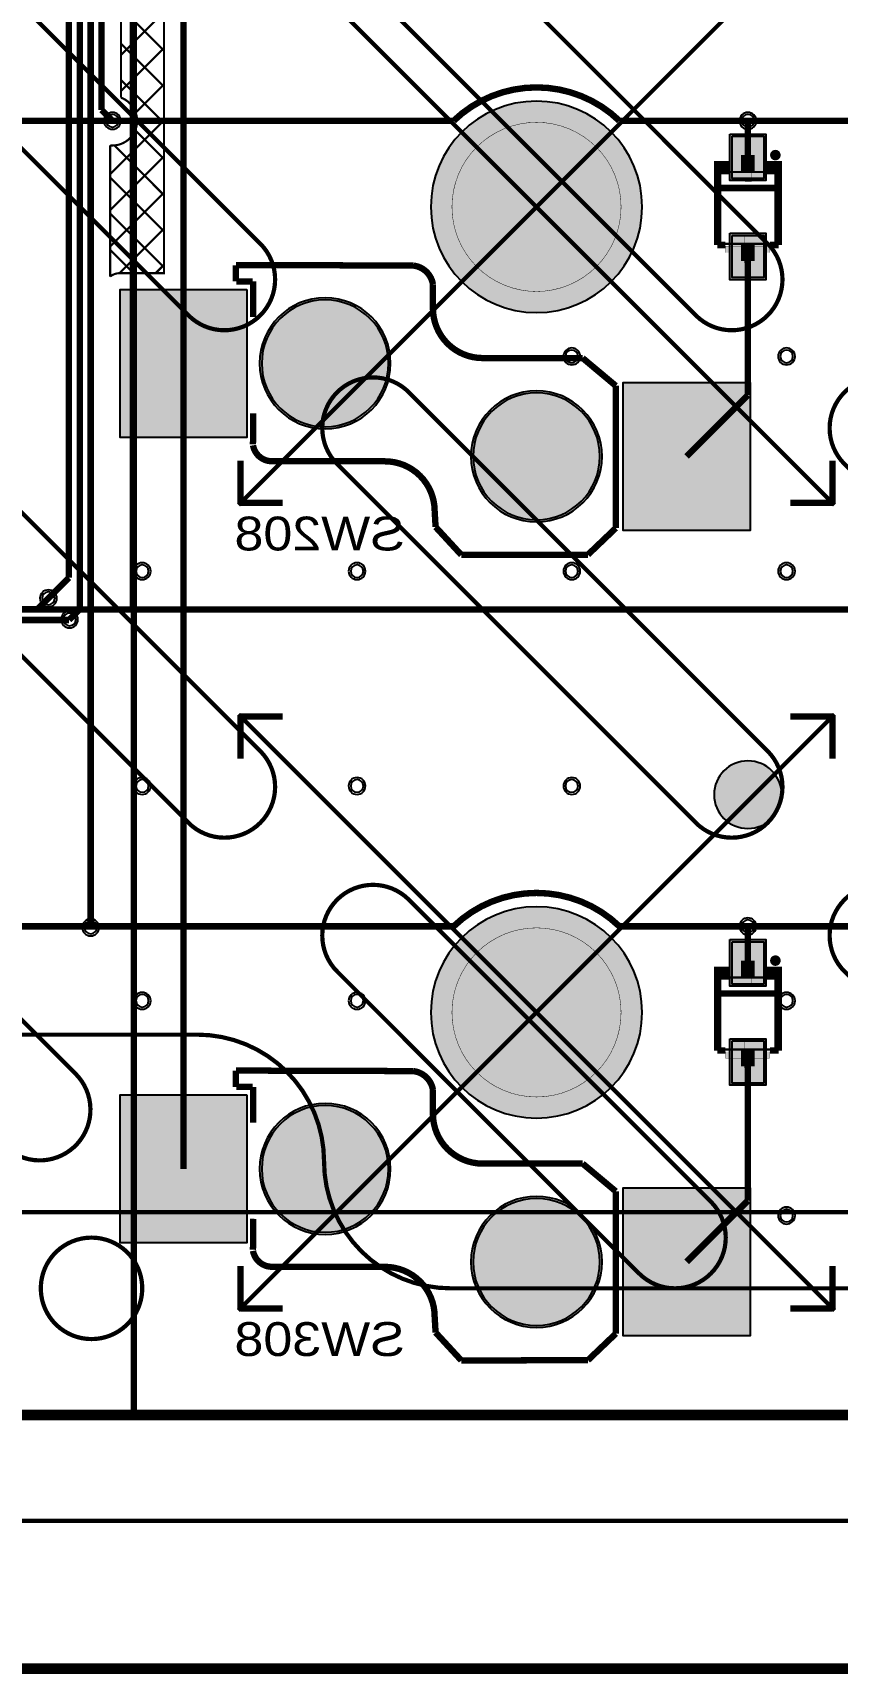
# Model space of a CAD drawing. Header units: millimetres. Extents: x -3 to 238, y -92 to 6.
# Drawn here: x 150.01 to 169.04, y -92.32 to -53.51 of the extents above; entities that cross this region are included whole.
import ezdxf
from ezdxf.enums import TextEntityAlignment as Align

# ---------------------------------------------------------------- set-up
doc = ezdxf.new("R2010")
doc.units = ezdxf.units.MM
doc.header["$MEASUREMENT"] = 0
for name, color, linetype, true_color in [('Board-Outline-Layer', 7, 'Continuous', 0xff00ff), ('Bottom-Layer', 7, 'Continuous', 0x0000ff), ('Bottom-Paste-Mask-Layer', 7, 'Continuous', 0x800000), ('Bottom-Silkscreen-Layer', 7, 'Continuous', 0x66cc33), ('Bottom-Solder-Mask-Layer', 7, 'Continuous', 0xaa00ff), ('Component-Marking-Layer', 7, 'Continuous', 0x66ffcc), ('Component-Shape-Layer', 7, 'Continuous', 0x00cccc), ('Document-Layer', 7, 'Continuous', 0xffffff), ('F.Adhes', 7, 'Continuous', 0x9069e9), ('Hole-Layer', 7, 'Continuous', 0x222222), ('Multi-Layer', 7, 'Continuous', 0xc0c0c0), ('Pin-Floating-Layer', 7, 'Continuous', 0xff99ff), ('Pin-Soldering-Layer', 7, 'Continuous', 0xcc9999), ('Top-Layer', 7, 'Continuous', 0xff0000), ('Top-Paste-Mask-Layer', 7, 'Continuous', 0x808080), ('Top-Solder-Mask-Layer', 7, 'Continuous', 0x800080)]:
    doc.layers.add(name, color=color, linetype=linetype, true_color=true_color)
doc.styles.get("Standard").update_dxf_attribs({"font": 'arial.ttf'})

msp = doc.modelspace()

# ---------------------------------------------------------------- hatches: boundary and pattern name
at = {"layer": 'Bottom-Layer'}
for points in [[(159.425, -57.625, 1), (164.425, -57.625, 1)], [(166.55, -55.953), (167.3, -55.953), (167.3, -56.953), (166.55, -56.953)], [(166.55, -58.298), (167.3, -58.298), (167.3, -59.298), (166.55, -59.298)], [(155.075, -59.575), (155.075, -63.075), (152.075, -63.075), (152.075, -59.575)], [(155.375, -61.325, 1), (158.475, -61.325, 1)], [(160.375, -63.525, 1), (163.475, -63.525, 1)], [(166.975, -61.775), (166.975, -65.275), (163.975, -65.275), (163.975, -61.775)], [(166.125, -71.525, 1), (167.725, -71.525, 1)], [(159.425, -76.675, 1), (164.425, -76.675, 1)], [(166.55, -75.003), (167.3, -75.003), (167.3, -76.003), (166.55, -76.003)], [(166.55, -77.348), (167.3, -77.348), (167.3, -78.348), (166.55, -78.348)], [(155.075, -78.625), (155.075, -82.125), (152.075, -82.125), (152.075, -78.625)], [(155.375, -80.375, 1), (158.475, -80.375, 1)], [(160.375, -82.575, 1), (163.475, -82.575, 1)], [(166.975, -80.825), (166.975, -84.325), (163.975, -84.325), (163.975, -80.825)]]:
    msp.add_hatch(color=256, dxfattribs=at).paths.add_polyline_path(points)
at = {"layer": 'Bottom-Paste-Mask-Layer'}
for points in [[(159.425, -57.625, 1), (164.425, -57.625, 1)], [(166.55, -55.953), (167.3, -55.953), (167.3, -56.953), (166.55, -56.953)], [(166.55, -58.298), (167.3, -58.298), (167.3, -59.298), (166.55, -59.298)], [(155.075, -59.575), (155.075, -63.075), (152.075, -63.075), (152.075, -59.575)], [(155.375, -61.325, 1), (158.475, -61.325, 1)], [(160.375, -63.525, 1), (163.475, -63.525, 1)], [(166.975, -61.775), (166.975, -65.275), (163.975, -65.275), (163.975, -61.775)], [(166.125, -71.525, 1), (167.725, -71.525, 1)], [(159.425, -76.675, 1), (164.425, -76.675, 1)], [(166.55, -75.003), (167.3, -75.003), (167.3, -76.003), (166.55, -76.003)], [(166.55, -77.348), (167.3, -77.348), (167.3, -78.348), (166.55, -78.348)], [(155.075, -78.625), (155.075, -82.125), (152.075, -82.125), (152.075, -78.625)], [(155.375, -80.375, 1), (158.475, -80.375, 1)], [(160.375, -82.575, 1), (163.475, -82.575, 1)], [(166.975, -80.825), (166.975, -84.325), (163.975, -84.325), (163.975, -80.825)]]:
    msp.add_hatch(color=256, dxfattribs=at).paths.add_polyline_path(points)
at = {"layer": 'Bottom-Silkscreen-Layer'}
for points in [[(166.123, -56.85), (166.475, -56.85), (166.475, -56.545), (166.123, -56.545)], [(166.123, -56.85), (166.475, -56.85), (166.475, -56.545), (166.123, -56.545)], [(167.728, -56.85), (167.375, -56.85), (167.375, -56.545), (167.728, -56.545)], [(167.728, -56.85), (167.375, -56.85), (167.375, -56.545), (167.728, -56.545)], [(166.123, -75.9), (166.475, -75.9), (166.475, -75.595), (166.123, -75.595)], [(166.123, -75.9), (166.475, -75.9), (166.475, -75.595), (166.123, -75.595)], [(167.728, -75.9), (167.375, -75.9), (167.375, -75.595), (167.728, -75.595)], [(167.728, -75.9), (167.375, -75.9), (167.375, -75.595), (167.728, -75.595)]]:
    msp.add_hatch(color=256, dxfattribs=at).paths.add_polyline_path(points)
at = {"layer": 'Bottom-Solder-Mask-Layer'}
for points in [[(159.425, -57.625, 1), (164.425, -57.625, 1)], [(166.499, -55.902), (167.351, -55.902), (167.351, -57.004), (166.499, -57.004)], [(166.499, -58.247), (167.351, -58.247), (167.351, -59.349), (166.499, -59.349)], [(155.075, -59.575), (155.075, -63.075), (152.075, -63.075), (152.075, -59.575)], [(155.375, -61.325, 1), (158.475, -61.325, 1)], [(160.375, -63.525, 1), (163.475, -63.525, 1)], [(166.975, -61.775), (166.975, -65.275), (163.975, -65.275), (163.975, -61.775)], [(166.125, -71.525, 1), (167.725, -71.525, 1)], [(159.425, -76.675, 1), (164.425, -76.675, 1)], [(166.499, -74.952), (167.351, -74.952), (167.351, -76.054), (166.499, -76.054)], [(166.499, -77.297), (167.351, -77.297), (167.351, -78.399), (166.499, -78.399)], [(155.075, -78.625), (155.075, -82.125), (152.075, -82.125), (152.075, -78.625)], [(155.375, -80.375, 1), (158.475, -80.375, 1)], [(160.375, -82.575, 1), (163.475, -82.575, 1)], [(166.975, -80.825), (166.975, -84.325), (163.975, -84.325), (163.975, -80.825)]]:
    msp.add_hatch(color=256, dxfattribs=at).paths.add_polyline_path(points)
at = {"layer": 'Component-Marking-Layer'}
for points in [[(167.515, -56.4, 1), (167.635, -56.4, 1)], [(167.515, -56.4, 1), (167.635, -56.4, 1)], [(167.515, -75.45, 1), (167.635, -75.45, 1)], [(167.515, -75.45, 1), (167.635, -75.45, 1)]]:
    msp.add_hatch(color=256, dxfattribs=at).paths.add_polyline_path(points)
at = {"layer": 'Document-Layer'}
for points in [[(166.855, -56.4), (167.011, -56.4), (167.011, -57.024), (166.855, -57.024)], [(166.855, -56.4), (167.011, -56.4), (167.011, -57.024), (166.855, -57.024)], [(166.395, -58.708), (167.435, -58.708), (167.435, -58.552), (166.395, -58.552)], [(166.395, -58.708), (167.435, -58.708), (167.435, -58.552), (166.395, -58.552)], [(166.835, -58.94), (166.991, -58.94), (166.991, -58.316), (166.835, -58.316)], [(166.835, -58.94), (166.991, -58.94), (166.991, -58.316), (166.835, -58.316)], [(166.855, -75.45), (167.011, -75.45), (167.011, -76.074), (166.855, -76.074)], [(166.855, -75.45), (167.011, -75.45), (167.011, -76.074), (166.855, -76.074)], [(166.395, -77.758), (167.435, -77.758), (167.435, -77.602), (166.395, -77.602)], [(166.395, -77.758), (167.435, -77.758), (167.435, -77.602), (166.395, -77.602)], [(166.835, -77.99), (166.991, -77.99), (166.991, -77.366), (166.835, -77.366)], [(166.835, -77.99), (166.991, -77.99), (166.991, -77.366), (166.835, -77.366)]]:
    msp.add_hatch(color=256, dxfattribs=at).paths.add_polyline_path(points)
at = {"layer": 'Hole-Layer'}
for points in [[(159.425, -57.625, 1), (164.425, -57.625, 1)], [(155.425, -61.325, 1), (158.425, -61.325, 1)], [(160.425, -63.525, 1), (163.425, -63.525, 1)], [(166.125, -71.525, 1), (167.725, -71.525, 1)], [(159.425, -76.675, 1), (164.425, -76.675, 1)], [(155.425, -80.375, 1), (158.425, -80.375, 1)], [(160.425, -82.575, 1), (163.425, -82.575, 1)]]:
    msp.add_hatch(color=256, dxfattribs=at).paths.add_polyline_path(points)
at = {"layer": 'Multi-Layer'}
for points in [[(159.425, -57.625, 1), (164.425, -57.625, 1)], [(159.425, -57.625, 1), (164.425, -57.625, 1)], [(159.425, -57.625, 1), (164.425, -57.625, 1)], [(155.375, -61.325, 1), (158.475, -61.325, 1)], [(155.375, -61.325, 1), (158.475, -61.325, 1)], [(155.375, -61.325, 1), (158.475, -61.325, 1)], [(160.375, -63.525, 1), (163.475, -63.525, 1)], [(160.375, -63.525, 1), (163.475, -63.525, 1)], [(160.375, -63.525, 1), (163.475, -63.525, 1)], [(166.125, -71.525, 1), (167.725, -71.525, 1)], [(166.125, -71.525, 1), (167.725, -71.525, 1)], [(166.125, -71.525, 1), (167.725, -71.525, 1)], [(159.425, -76.675, 1), (164.425, -76.675, 1)], [(159.425, -76.675, 1), (164.425, -76.675, 1)], [(159.425, -76.675, 1), (164.425, -76.675, 1)], [(155.375, -80.375, 1), (158.475, -80.375, 1)], [(155.375, -80.375, 1), (158.475, -80.375, 1)], [(155.375, -80.375, 1), (158.475, -80.375, 1)], [(160.375, -82.575, 1), (163.475, -82.575, 1)], [(160.375, -82.575, 1), (163.475, -82.575, 1)], [(160.375, -82.575, 1), (163.475, -82.575, 1)]]:
    msp.add_hatch(color=256, dxfattribs=at).paths.add_polyline_path(points)
at = {"layer": 'Pin-Floating-Layer'}
for points in [[(166.765, -56.81), (167.085, -56.81), (167.085, -56.69), (166.765, -56.69)], [(166.765, -56.81), (167.085, -56.81), (167.085, -56.69), (166.765, -56.69)], [(166.765, -58.61), (167.085, -58.61), (167.085, -58.49), (166.765, -58.49)], [(166.765, -58.61), (167.085, -58.61), (167.085, -58.49), (166.765, -58.49)], [(166.765, -75.86), (167.085, -75.86), (167.085, -75.74), (166.765, -75.74)], [(166.765, -75.86), (167.085, -75.86), (167.085, -75.74), (166.765, -75.74)], [(166.765, -77.66), (167.085, -77.66), (167.085, -77.54), (166.765, -77.54)], [(166.765, -77.66), (167.085, -77.66), (167.085, -77.54), (166.765, -77.54)]]:
    msp.add_hatch(color=256, dxfattribs=at).paths.add_polyline_path(points)
at = {"layer": 'Pin-Soldering-Layer'}
for points in [[(166.765, -56.7), (167.085, -56.7), (167.085, -56.4), (166.765, -56.4)], [(166.765, -56.7), (167.085, -56.7), (167.085, -56.4), (166.765, -56.4)], [(166.765, -58.9), (167.085, -58.9), (167.085, -58.6), (166.765, -58.6)], [(166.765, -58.9), (167.085, -58.9), (167.085, -58.6), (166.765, -58.6)], [(166.765, -75.75), (167.085, -75.75), (167.085, -75.45), (166.765, -75.45)], [(166.765, -75.75), (167.085, -75.75), (167.085, -75.45), (166.765, -75.45)], [(166.765, -77.95), (167.085, -77.95), (167.085, -77.65), (166.765, -77.65)], [(166.765, -77.95), (167.085, -77.95), (167.085, -77.65), (166.765, -77.65)]]:
    msp.add_hatch(color=256, dxfattribs=at).paths.add_polyline_path(points)
at = {"layer": 'Top-Layer'}
for points in [[(159.425, -57.625, 1), (164.425, -57.625, 1)], [(155.375, -61.325, 1), (158.475, -61.325, 1)], [(160.375, -63.525, 1), (163.475, -63.525, 1)], [(166.125, -71.525, 1), (167.725, -71.525, 1)], [(159.425, -76.675, 1), (164.425, -76.675, 1)], [(155.375, -80.375, 1), (158.475, -80.375, 1)], [(160.375, -82.575, 1), (163.475, -82.575, 1)]]:
    msp.add_hatch(color=256, dxfattribs=at).paths.add_polyline_path(points)
at = {"layer": 'Top-Paste-Mask-Layer'}
for points in [[(159.425, -57.625, 1), (164.425, -57.625, 1)], [(155.375, -61.325, 1), (158.475, -61.325, 1)], [(160.375, -63.525, 1), (163.475, -63.525, 1)], [(166.125, -71.525, 1), (167.725, -71.525, 1)], [(159.425, -76.675, 1), (164.425, -76.675, 1)], [(155.375, -80.375, 1), (158.475, -80.375, 1)], [(160.375, -82.575, 1), (163.475, -82.575, 1)]]:
    msp.add_hatch(color=256, dxfattribs=at).paths.add_polyline_path(points)
at = {"layer": 'Top-Solder-Mask-Layer'}
for points in [[(159.425, -57.625, 1), (164.425, -57.625, 1)], [(155.375, -61.325, 1), (158.475, -61.325, 1)], [(160.375, -63.525, 1), (163.475, -63.525, 1)], [(166.125, -71.525, 1), (167.725, -71.525, 1)], [(159.425, -76.675, 1), (164.425, -76.675, 1)], [(155.375, -80.375, 1), (158.475, -80.375, 1)], [(160.375, -82.575, 1), (163.475, -82.575, 1)]]:
    msp.add_hatch(color=256, dxfattribs=at).paths.add_polyline_path(points)

# ---------------------------------------------------------------- linework, layer by layer
at = {"layer": 'Board-Outline-Layer'}
for points, const_width in [([(0.003, -86.197), (228.598, -86.197)], 0.254), ([(3, -86.187), (225.601, -86.187)], 0.1), ([(227.598, -92.197), (114.3, -92.197)], 0.254)]:
    msp.add_lwpolyline(points, dxfattribs=dict(at, const_width=const_width))
at = {"layer": 'Bottom-Layer', "const_width": 0.00508}
msp.add_lwpolyline([(0, -86.191), (0, 0), (228.585, 0), (228.585, -86.191)], close=True, dxfattribs=at)
at = {"layer": 'Bottom-Layer'}
for points, const_width in [([(150.866, -20.974), (150.866, -66.396)], 0.152), ([(151.123, -21.081), (151.123, -67.139)], 0.152), ([(151.38, -21.187), (151.38, -74.665)], 0.152), ([(151.637, -21.294), (151.637, -55.331)], 0.152), ([(153.575, -61.325), (153.575, -49.097)], 0.152), ([(152.097, -52.913), (153.116, -53.932)], 0.0508), ([(152.097, -54.033), (153.116, -53.015)], 0.0508), ([(152.097, -53.768), (153.116, -54.787)], 0.0508), ([(152.097, -54.888), (153.116, -53.869)], 0.0508), ([(152.097, -54.622), (153.116, -55.641)], 0.0508), ([(152.445, -55.394), (153.116, -54.723)], 0.0508), ([(151.637, -55.331), (151.895, -55.589)], 0.152), ([(151.84, -56.853), (153.116, -55.577)], 0.0508), ([(152.434, -55.813), (153.116, -56.495)], 0.0508), ([(166.925, -56.453), (166.925, -55.589)], 0.152), ([(151.938, -56.171), (153.116, -57.349)], 0.0508), ([(151.84, -57.707), (153.116, -56.431)], 0.0508), ([(151.84, -56.927), (153.116, -58.203)], 0.0508), ([(151.84, -58.561), (153.116, -57.285)], 0.0508), ([(151.84, -57.782), (153.116, -59.057)], 0.0508), ([(152.064, -59.192), (153.116, -58.14)], 0.0508), ([(151.84, -58.636), (152.396, -59.192)], 0.0508), ([(152.918, -59.192), (153.116, -58.994)], 0.0508), ([(166.925, -58.798), (166.925, -62.075)], 0.152), ([(153.575, -80.375), (153.575, -61.325)], 0.152), ([(166.925, -62.075), (165.475, -63.525)], 0.152), ([(150.866, -66.396), (150.38, -66.882)], 0.152), ([(151.123, -67.139), (150.88, -67.382)], 0.152), ([(166.925, -75.503), (166.925, -74.639)], 0.152), ([(166.925, -77.848), (166.925, -81.125)], 0.152), ([(166.925, -81.125), (165.475, -82.575)], 0.152)]:
    msp.add_lwpolyline(points, dxfattribs=dict(at, const_width=const_width))
at = {"layer": 'Bottom-Layer', "const_width": 0.0508}
msp.add_lwpolyline([(152.097, -44.409), (153.116, -44.409), (153.116, -48.738, 0.345), (153.116, -49.457), (153.116, -59.192), (152.075, -59.192, 0.167), (151.84, -59.272), (151.84, -56.17, 0.377), (152.464, -55.719, 0.377), (152.097, -55.042)], format="xyb", close=True, dxfattribs=at)
at = {"layer": 'Bottom-Layer'}
for points in [[(159.425, -57.625, 1), (164.425, -57.625, 1)], [(155.375, -61.325, 1), (158.475, -61.325, 1)], [(160.375, -63.525, 1), (163.475, -63.525, 1)], [(159.425, -76.675, 1), (164.425, -76.675, 1)], [(155.375, -80.375, 1), (158.475, -80.375, 1)], [(160.375, -82.575, 1), (163.475, -82.575, 1)]]:
    msp.add_lwpolyline(points, format="xyb", close=True, dxfattribs=at)
for points in [[(166.55, -55.953), (167.3, -55.953), (167.3, -56.953), (166.55, -56.953)], [(166.55, -58.298), (167.3, -58.298), (167.3, -59.298), (166.55, -59.298)], [(155.075, -59.575), (155.075, -63.075), (152.075, -63.075), (152.075, -59.575)], [(166.975, -61.775), (166.975, -65.275), (163.975, -65.275), (163.975, -61.775)], [(166.55, -75.003), (167.3, -75.003), (167.3, -76.003), (166.55, -76.003)], [(166.55, -77.348), (167.3, -77.348), (167.3, -78.348), (166.55, -78.348)], [(155.075, -78.625), (155.075, -82.125), (152.075, -82.125), (152.075, -78.625)], [(166.975, -80.825), (166.975, -84.325), (163.975, -84.325), (163.975, -80.825)]]:
    msp.add_lwpolyline(points, close=True, dxfattribs=at)
msp.add_lwpolyline([(166.125, -71.525, 1), (167.725, -71.525), (167.725, -71.525, 1), (166.125, -71.525)], format="xyb", dxfattribs=at)
at = {"layer": 'Bottom-Paste-Mask-Layer'}
for points in [[(159.425, -57.625, 1), (164.425, -57.625, 1)], [(155.375, -61.325, 1), (158.475, -61.325, 1)], [(160.375, -63.525, 1), (163.475, -63.525, 1)], [(159.425, -76.675, 1), (164.425, -76.675, 1)], [(155.375, -80.375, 1), (158.475, -80.375, 1)], [(160.375, -82.575, 1), (163.475, -82.575, 1)]]:
    msp.add_lwpolyline(points, format="xyb", close=True, dxfattribs=at)
for points in [[(166.55, -55.953), (167.3, -55.953), (167.3, -56.953), (166.55, -56.953)], [(166.55, -58.298), (167.3, -58.298), (167.3, -59.298), (166.55, -59.298)], [(155.075, -59.575), (155.075, -63.075), (152.075, -63.075), (152.075, -59.575)], [(166.975, -61.775), (166.975, -65.275), (163.975, -65.275), (163.975, -61.775)], [(166.55, -75.003), (167.3, -75.003), (167.3, -76.003), (166.55, -76.003)], [(166.55, -77.348), (167.3, -77.348), (167.3, -78.348), (166.55, -78.348)], [(155.075, -78.625), (155.075, -82.125), (152.075, -82.125), (152.075, -78.625)], [(166.975, -80.825), (166.975, -84.325), (163.975, -84.325), (163.975, -80.825)]]:
    msp.add_lwpolyline(points, close=True, dxfattribs=at)
msp.add_lwpolyline([(166.125, -71.525, 1), (167.725, -71.525), (167.725, -71.525, 1), (166.125, -71.525)], format="xyb", dxfattribs=at)
at = {"layer": 'Bottom-Silkscreen-Layer', "const_width": 0.00508}
for points in [[(166.123, -56.85), (166.475, -56.85), (166.475, -56.545), (166.123, -56.545)], [(166.123, -56.85), (166.475, -56.85), (166.475, -56.545), (166.123, -56.545)], [(167.728, -56.85), (167.375, -56.85), (167.375, -56.545), (167.728, -56.545)], [(167.728, -56.85), (167.375, -56.85), (167.375, -56.545), (167.728, -56.545)], [(166.123, -75.9), (166.475, -75.9), (166.475, -75.595), (166.123, -75.595)], [(166.123, -75.9), (166.475, -75.9), (166.475, -75.595), (166.123, -75.595)], [(167.728, -75.9), (167.375, -75.9), (167.375, -75.595), (167.728, -75.595)], [(167.728, -75.9), (167.375, -75.9), (167.375, -75.595), (167.728, -75.595)]]:
    msp.add_lwpolyline(points, close=True, dxfattribs=at)
at = {"layer": 'Bottom-Silkscreen-Layer'}
for points, const_width in [([(166.199, -56.774), (166.199, -58.526)], 0.152), ([(166.199, -56.774), (166.199, -58.526)], 0.152), ([(167.652, -56.774), (167.652, -58.526)], 0.152), ([(167.652, -56.774), (167.652, -58.526)], 0.152), ([(166.199, -57.178), (167.652, -57.178)], 0.152), ([(166.199, -57.178), (167.652, -57.178)], 0.152), ([(166.199, -58.526), (166.395, -58.526)], 0.152), ([(166.199, -58.526), (166.395, -58.526)], 0.152), ([(167.652, -58.526), (167.445, -58.526)], 0.152), ([(167.652, -58.526), (167.445, -58.526)], 0.152), ([(154.81, -59.387), (154.81, -59.004)], 0.15), ([(154.81, -59.387), (154.81, -59.004)], 0.15), ([(159.004, -59.012), (154.817, -59)], 0.15), ([(159.004, -59.012), (154.817, -59)], 0.15), ([(155.209, -59.387), (154.827, -59.387)], 0.15), ([(155.209, -59.387), (154.827, -59.387)], 0.15), ([(155.225, -59.387), (155.225, -60.231)], 0.15), ([(155.225, -59.387), (155.225, -60.231)], 0.15), ([(159.475, -59.454), (159.475, -60.025)], 0.15), ([(159.475, -59.454), (159.475, -60.025)], 0.15), ([(163.016, -61.2), (160.65, -61.2)], 0.15), ([(163.016, -61.2), (160.65, -61.2)], 0.15), ([(163.8, -61.856), (163.016, -61.2)], 0.15), ([(163.8, -61.856), (163.016, -61.2)], 0.15), ([(163.8, -61.856), (163.8, -65.221)], 0.15), ([(163.8, -61.856), (163.8, -65.221)], 0.15), ([(155.225, -62.506), (155.219, -63.239)], 0.15), ([(155.225, -62.506), (155.219, -63.239)], 0.15), ([(158.341, -63.642), (155.677, -63.64)], 0.15), ([(158.341, -63.642), (155.677, -63.64)], 0.15), ([(159.516, -64.817), (159.538, -65.194)], 0.15), ([(159.516, -64.817), (159.538, -65.194)], 0.15), ([(159.538, -65.194), (160.147, -65.855)], 0.15), ([(159.538, -65.194), (160.147, -65.855)], 0.15), ([(163.141, -65.85), (163.8, -65.221)], 0.15), ([(163.141, -65.85), (163.8, -65.221)], 0.15), ([(163.141, -65.85), (160.147, -65.855)], 0.15), ([(163.141, -65.85), (160.147, -65.855)], 0.15), ([(166.199, -75.824), (166.199, -77.576)], 0.152), ([(166.199, -75.824), (166.199, -77.576)], 0.152), ([(167.652, -75.824), (167.652, -77.576)], 0.152), ([(167.652, -75.824), (167.652, -77.576)], 0.152), ([(166.199, -76.228), (167.652, -76.228)], 0.152), ([(166.199, -76.228), (167.652, -76.228)], 0.152), ([(166.199, -77.576), (166.395, -77.576)], 0.152), ([(166.199, -77.576), (166.395, -77.576)], 0.152), ([(167.652, -77.576), (167.445, -77.576)], 0.152), ([(167.652, -77.576), (167.445, -77.576)], 0.152), ([(154.81, -78.437), (154.81, -78.054)], 0.15), ([(154.81, -78.437), (154.81, -78.054)], 0.15), ([(159.004, -78.062), (154.817, -78.05)], 0.15), ([(159.004, -78.062), (154.817, -78.05)], 0.15), ([(155.209, -78.437), (154.827, -78.437)], 0.15), ([(155.209, -78.437), (154.827, -78.437)], 0.15), ([(155.225, -78.437), (155.225, -79.281)], 0.15), ([(155.225, -78.437), (155.225, -79.281)], 0.15), ([(159.475, -78.504), (159.475, -79.075)], 0.15), ([(159.475, -78.504), (159.475, -79.075)], 0.15), ([(163.016, -80.25), (160.65, -80.25)], 0.15), ([(163.016, -80.25), (160.65, -80.25)], 0.15), ([(163.8, -80.906), (163.016, -80.25)], 0.15), ([(163.8, -80.906), (163.016, -80.25)], 0.15), ([(163.8, -80.906), (163.8, -84.271)], 0.15), ([(163.8, -80.906), (163.8, -84.271)], 0.15), ([(155.225, -81.556), (155.219, -82.289)], 0.15), ([(155.225, -81.556), (155.219, -82.289)], 0.15), ([(158.341, -82.692), (155.677, -82.69)], 0.15), ([(158.341, -82.692), (155.677, -82.69)], 0.15), ([(159.516, -83.867), (159.538, -84.244)], 0.15), ([(159.516, -83.867), (159.538, -84.244)], 0.15), ([(159.538, -84.244), (160.147, -84.905)], 0.15), ([(159.538, -84.244), (160.147, -84.905)], 0.15), ([(163.141, -84.9), (163.8, -84.271)], 0.15), ([(163.141, -84.9), (163.8, -84.271)], 0.15), ([(163.141, -84.9), (160.147, -84.905)], 0.15), ([(163.141, -84.9), (160.147, -84.905)], 0.15)]:
    msp.add_lwpolyline(points, dxfattribs=dict(at, const_width=const_width))
at = {"layer": 'Bottom-Silkscreen-Layer', "const_width": 0.15}
for points in [[(159.004, -59.012, -0.338), (159.475, -59.454)], [(159.004, -59.012, -0.338), (159.475, -59.454)], [(160.65, -61.2, -0.414), (159.475, -60.025)], [(160.65, -61.2, -0.414), (159.475, -60.025)], [(155.677, -63.64, -0.369), (155.22, -63.264)], [(155.677, -63.64, -0.369), (155.22, -63.264)], [(158.341, -63.642, -0.414), (159.516, -64.817)], [(158.341, -63.642, -0.414), (159.516, -64.817)], [(159.004, -78.062, -0.338), (159.475, -78.504)], [(159.004, -78.062, -0.338), (159.475, -78.504)], [(160.65, -80.25, -0.414), (159.475, -79.075)], [(160.65, -80.25, -0.414), (159.475, -79.075)], [(155.677, -82.69, -0.369), (155.22, -82.314)], [(155.677, -82.69, -0.369), (155.22, -82.314)], [(158.341, -82.692, -0.414), (159.516, -83.867)], [(158.341, -82.692, -0.414), (159.516, -83.867)]]:
    msp.add_lwpolyline(points, format="xyb", dxfattribs=at)
at = {"layer": 'Bottom-Solder-Mask-Layer'}
for points in [[(159.425, -57.625, 1), (164.425, -57.625, 1)], [(155.375, -61.325, 1), (158.475, -61.325, 1)], [(160.375, -63.525, 1), (163.475, -63.525, 1)], [(159.425, -76.675, 1), (164.425, -76.675, 1)], [(155.375, -80.375, 1), (158.475, -80.375, 1)], [(160.375, -82.575, 1), (163.475, -82.575, 1)]]:
    msp.add_lwpolyline(points, format="xyb", close=True, dxfattribs=at)
for points in [[(166.499, -55.902), (167.351, -55.902), (167.351, -57.004), (166.499, -57.004)], [(166.499, -58.247), (167.351, -58.247), (167.351, -59.349), (166.499, -59.349)], [(155.075, -59.575), (155.075, -63.075), (152.075, -63.075), (152.075, -59.575)], [(166.975, -61.775), (166.975, -65.275), (163.975, -65.275), (163.975, -61.775)], [(166.499, -74.952), (167.351, -74.952), (167.351, -76.054), (166.499, -76.054)], [(166.499, -77.297), (167.351, -77.297), (167.351, -78.399), (166.499, -78.399)], [(155.075, -78.625), (155.075, -82.125), (152.075, -82.125), (152.075, -78.625)], [(166.975, -80.825), (166.975, -84.325), (163.975, -84.325), (163.975, -80.825)]]:
    msp.add_lwpolyline(points, close=True, dxfattribs=at)
msp.add_lwpolyline([(166.125, -71.525, 1), (167.725, -71.525), (167.725, -71.525, 1), (166.125, -71.525)], format="xyb", dxfattribs=at)
at = {"layer": 'Component-Marking-Layer', "const_width": 0.129}
for points in [[(167.515, -56.4, 1), (167.635, -56.4, 1)], [(167.515, -56.4, 1), (167.635, -56.4, 1)], [(167.515, -75.45, 1), (167.635, -75.45, 1)], [(167.515, -75.45, 1), (167.635, -75.45, 1)]]:
    msp.add_lwpolyline(points, format="xyb", close=True, dxfattribs=at)
at = {"layer": 'Component-Shape-Layer', "const_width": 0.0508}
for points in [[(166.275, -58.5), (167.575, -58.5), (167.575, -56.8), (166.275, -56.8)], [(166.275, -58.5), (167.575, -58.5), (167.575, -56.8), (166.275, -56.8)], [(166.275, -77.55), (167.575, -77.55), (167.575, -75.85), (166.275, -75.85)], [(166.275, -77.55), (167.575, -77.55), (167.575, -75.85), (166.275, -75.85)]]:
    msp.add_lwpolyline(points, close=True, dxfattribs=at)
at = {"layer": 'Document-Layer', "const_width": 0.1}
for points in [[(0, -83.2), (0, -3, -0.414), (3, 0), (13.099, 0, -0.414), (16.099, -3), (16.099, -9, 0.414), (19.099, -12), (57.099, -12, 0.414), (60.099, -9), (60.099, -3, -0.414), (63.099, 0), (225.6, 0, -0.414), (228.6, -3), (228.6, -83.2, -0.414), (225.6, -86.2), (3, -86.2, -0.414)], [(223.8, -4.8), (223.8, -81.4), (4.8, -81.4), (4.8, -4.8), (11.299, -4.8), (11.299, -9, 0.414), (19.099, -16.8), (25.099, -16.8, 0.801), (27.783, -4.8), (48.416, -4.8, 0.801), (51.099, -16.8), (57.099, -16.8, 0.414), (64.899, -9), (64.899, -4.8), (181.03, -4.8), (181.03, -11.4), (199.97, -11.4), (199.97, -4.8)], [(146.906, -50.009, 1), (145.209, -51.706), (153.694, -60.191, 1), (155.391, -58.494)], [(167.391, -58.494), (158.906, -50.009, 1), (157.209, -51.706), (165.694, -60.191, 1)], [(155.391, -70.494), (146.906, -62.009, 1), (145.209, -63.706), (153.694, -72.191, 1)], [(158.906, -62.009, 1), (157.209, -63.706), (165.694, -72.191, 1), (167.391, -70.494)], [(179.391, -70.494), (170.906, -62.009, 1), (169.209, -63.706), (177.694, -72.191, 1)], [(151.023, -78.126), (146.906, -74.009, 1), (145.209, -75.706), (149.326, -79.823, 1)], [(166.049, -81.151), (158.906, -74.009, 1), (157.209, -75.706), (164.352, -82.849, 1)], [(176.352, -82.849, 1), (178.049, -81.151), (170.906, -74.009, 1), (169.209, -75.706)], [(150.2, -83.2, 1), (152.6, -83.2, 1)], [(151.4, -84.4, 0.577), (152.439, -82.6, 0.577), (150.361, -82.6, 0.577)]]:
    msp.add_lwpolyline(points, format="xyb", close=True, dxfattribs=at)
at = {"layer": 'Document-Layer'}
for points, const_width in [([(63.099, 0), (185.83, 0), (185.83, -6.6), (195.17, -6.6), (195.17, 0), (225.6, 0, -0.414), (228.6, -3), (228.6, -83.2, -0.414), (225.6, -86.2), (3, -86.2, -0.414)], 0.1), ([(3, -86.2), (101.8, -86.2, 0.414), (104.8, -83.2), (104.8, -70.174, -0.414), (107.8, -67.174), (120.8, -67.174, -0.414), (123.8, -70.174), (123.8, -83.2, 0.414), (126.8, -86.2), (225.6, -86.2, 0.414), (228.6, -83.2), (228.6, -3, 0.414), (225.6, 0), (218.55, 0, 0.414), (215.55, -3), (215.55, -4.5, -0.414), (212.55, -7.5), (206.55, -7.5, -0.414), (203.55, -4.5), (203.55, -3, 0.414), (200.55, 0), (58.599, 0, 0.414)], 0.1), ([(159.925, -57.625, 1), (163.925, -57.625), (163.925, -57.625, 1), (159.925, -57.625)], 0.01), ([(159.925, -57.625, 1), (163.925, -57.625), (163.925, -57.625, 1), (159.925, -57.625)], 0.01), ([(74.7, -77.2), (79.7, -77.2, -0.414), (82.7, -80.2, 0.414), (85.7, -83.2), (142.9, -83.2, 0.414), (145.9, -80.2, -0.414), (148.9, -77.2), (153.9, -77.2, -0.414), (156.9, -80.2, 0.414), (159.9, -83.2), (217.1, -83.2, 0.414), (220.1, -80.2), (220.1, -77.7, -0.414), (223.1, -74.7), (231.1, -74.7), (231.1, -75.7), (231.1, -83.2, -0.414), (225.6, -88.7), (3, -88.7, -0.414)], 0.1), ([(159.925, -76.675, 1), (163.925, -76.675), (163.925, -76.675, 1), (159.925, -76.675)], 0.01), ([(159.925, -76.675, 1), (163.925, -76.675), (163.925, -76.675, 1), (159.925, -76.675)], 0.01)]:
    msp.add_lwpolyline(points, format="xyb", dxfattribs=dict(at, const_width=const_width))
for points, const_width in [([(152.375, -48.1), (152.375, -67.15)], 0.15), ([(152.375, -48.1), (152.375, -67.15)], 0.15), ([(152.4, -67.15), (152.4, -48.1)], 0.15), ([(152.4, -67.15), (152.4, -48.1)], 0.15), ([(154.875, -64.674), (168.974, -50.575)], 0.1), ([(154.875, -50.575), (168.974, -64.674)], 0.1), ([(154.925, -63.625), (154.925, -64.625)], 0.15), ([(154.925, -63.625), (154.925, -64.625)], 0.15), ([(168.925, -64.625), (168.925, -63.625)], 0.15), ([(168.925, -64.625), (168.925, -63.625)], 0.15), ([(154.925, -64.625), (155.925, -64.625)], 0.15), ([(154.925, -64.625), (155.925, -64.625)], 0.15), ([(167.925, -64.625), (168.925, -64.625)], 0.15), ([(167.925, -64.625), (168.925, -64.625)], 0.15), ([(152.375, -67.15), (133.325, -67.15)], 0.15), ([(152.375, -67.15), (133.325, -67.15)], 0.15), ([(171.45, -67.15), (152.4, -67.15)], 0.15), ([(152.4, -67.15), (171.45, -67.15)], 0.15), ([(152.4, -86.2), (152.4, -67.15)], 0.15), ([(171.45, -67.15), (152.4, -67.15)], 0.15), ([(152.4, -67.15), (171.45, -67.15)], 0.15), ([(152.4, -86.2), (152.4, -67.15)], 0.15), ([(154.875, -69.625), (168.974, -83.724)], 0.1), ([(154.875, -83.724), (168.974, -69.625)], 0.1), ([(154.925, -69.675), (155.925, -69.675)], 0.15), ([(154.925, -70.675), (154.925, -69.675)], 0.15), ([(154.925, -69.675), (155.925, -69.675)], 0.15), ([(154.925, -70.675), (154.925, -69.675)], 0.15), ([(168.925, -69.675), (167.925, -69.675)], 0.15), ([(168.925, -69.675), (167.925, -69.675)], 0.15), ([(168.925, -69.675), (168.925, -70.675)], 0.15), ([(168.925, -69.675), (168.925, -70.675)], 0.15), ([(154.925, -82.675), (154.925, -83.675)], 0.15), ([(154.925, -82.675), (154.925, -83.675)], 0.15), ([(168.925, -83.675), (168.925, -82.675)], 0.15), ([(168.925, -83.675), (168.925, -82.675)], 0.15), ([(154.925, -83.675), (155.925, -83.675)], 0.15), ([(154.925, -83.675), (155.925, -83.675)], 0.15), ([(167.925, -83.675), (168.925, -83.675)], 0.15), ([(167.925, -83.675), (168.925, -83.675)], 0.15), ([(171.45, -86.2), (152.4, -86.2)], 0.15), ([(171.45, -86.2), (152.4, -86.2)], 0.15)]:
    msp.add_lwpolyline(points, dxfattribs=dict(at, const_width=const_width))
at = {"layer": 'Document-Layer', "const_width": 0.00508}
for points in [[(166.855, -56.4), (167.011, -56.4), (167.011, -57.024), (166.855, -57.024)], [(166.855, -56.4), (167.011, -56.4), (167.011, -57.024), (166.855, -57.024)], [(166.395, -58.708), (167.435, -58.708), (167.435, -58.552), (166.395, -58.552)], [(166.395, -58.708), (167.435, -58.708), (167.435, -58.552), (166.395, -58.552)], [(166.835, -58.94), (166.991, -58.94), (166.991, -58.316), (166.835, -58.316)], [(166.835, -58.94), (166.991, -58.94), (166.991, -58.316), (166.835, -58.316)], [(166.855, -75.45), (167.011, -75.45), (167.011, -76.074), (166.855, -76.074)], [(166.855, -75.45), (167.011, -75.45), (167.011, -76.074), (166.855, -76.074)], [(166.395, -77.758), (167.435, -77.758), (167.435, -77.602), (166.395, -77.602)], [(166.395, -77.758), (167.435, -77.758), (167.435, -77.602), (166.395, -77.602)], [(166.835, -77.99), (166.991, -77.99), (166.991, -77.366), (166.835, -77.366)], [(166.835, -77.99), (166.991, -77.99), (166.991, -77.366), (166.835, -77.366)]]:
    msp.add_lwpolyline(points, close=True, dxfattribs=at)
at = {"layer": 'F.Adhes', "const_width": 0.15}
for points in [[(154.925, -63.625), (154.925, -64.625)], [(154.925, -64.625), (154.925, -63.625)], [(154.925, -63.625), (154.925, -64.625)], [(154.925, -64.625), (154.925, -63.625)], [(168.925, -64.625), (168.925, -63.625)], [(168.925, -64.625), (168.925, -63.625)], [(168.925, -64.625), (168.925, -63.625)], [(168.925, -64.625), (168.925, -63.625)], [(154.925, -64.625), (155.925, -64.625)], [(155.925, -64.625), (154.925, -64.625)], [(154.925, -64.625), (155.925, -64.625)], [(155.925, -64.625), (154.925, -64.625)], [(167.925, -64.625), (168.925, -64.625)], [(167.925, -64.625), (168.925, -64.625)], [(167.925, -64.625), (168.925, -64.625)], [(167.925, -64.625), (168.925, -64.625)], [(154.925, -82.675), (154.925, -83.675)], [(154.925, -83.675), (154.925, -82.675)], [(154.925, -82.675), (154.925, -83.675)], [(154.925, -83.675), (154.925, -82.675)], [(168.925, -83.675), (168.925, -82.675)], [(168.925, -83.675), (168.925, -82.675)], [(168.925, -83.675), (168.925, -82.675)], [(168.925, -83.675), (168.925, -82.675)], [(154.925, -83.675), (155.925, -83.675)], [(155.925, -83.675), (154.925, -83.675)], [(154.925, -83.675), (155.925, -83.675)], [(155.925, -83.675), (154.925, -83.675)], [(167.925, -83.675), (168.925, -83.675)], [(167.925, -83.675), (168.925, -83.675)], [(167.925, -83.675), (168.925, -83.675)], [(167.925, -83.675), (168.925, -83.675)]]:
    msp.add_lwpolyline(points, dxfattribs=at)
at = {"layer": 'Hole-Layer'}
for points in [[(151.745, -55.589, 1), (152.045, -55.589, 1)], [(159.425, -57.625, 1), (164.425, -57.625, 1)], [(166.775, -55.589, 1), (167.075, -55.589, 1)], [(162.61, -61.16, 1), (162.91, -61.16, 1)], [(167.69, -61.16, 1), (167.99, -61.16, 1)], [(152.45, -66.24, 1), (152.75, -66.24, 1)], [(157.53, -66.24, 1), (157.83, -66.24, 1)], [(162.61, -66.24, 1), (162.91, -66.24, 1)], [(167.69, -66.24, 1), (167.99, -66.24, 1)], [(150.23, -66.882, 1), (150.53, -66.882, 1)], [(150.73, -67.382, 1), (151.03, -67.382, 1)], [(152.45, -71.32, 1), (152.75, -71.32, 1)], [(157.53, -71.32, 1), (157.83, -71.32, 1)], [(162.61, -71.32, 1), (162.91, -71.32, 1)], [(151.23, -74.665, 1), (151.53, -74.665, 1)], [(159.425, -76.675, 1), (164.425, -76.675, 1)], [(166.775, -74.639, 1), (167.075, -74.639, 1)], [(152.45, -76.4, 1), (152.75, -76.4, 1)], [(157.53, -76.4, 1), (157.83, -76.4, 1)], [(167.69, -76.4, 1), (167.99, -76.4, 1)], [(167.69, -81.48, 1), (167.99, -81.48, 1)]]:
    msp.add_lwpolyline(points, format="xyb", close=True, dxfattribs=at)
for points in [[(155.425, -61.325, 1), (158.425, -61.325), (158.425, -61.325, 1), (155.425, -61.325)], [(160.425, -63.525, 1), (163.425, -63.525), (163.425, -63.525, 1), (160.425, -63.525)], [(166.125, -71.525, 1), (167.725, -71.525), (167.725, -71.525, 1), (166.125, -71.525)], [(155.425, -80.375, 1), (158.425, -80.375), (158.425, -80.375, 1), (155.425, -80.375)], [(160.425, -82.575, 1), (163.425, -82.575), (163.425, -82.575, 1), (160.425, -82.575)]]:
    msp.add_lwpolyline(points, format="xyb", dxfattribs=at)
at = {"layer": 'Multi-Layer'}
for points in [[(151.695, -55.589, 1), (152.095, -55.589, 1)], [(159.425, -57.625, 1), (164.425, -57.625, 1)], [(159.425, -57.625, 1), (164.425, -57.625, 1)], [(159.425, -57.625, 1), (164.425, -57.625, 1)], [(166.725, -55.589, 1), (167.125, -55.589, 1)], [(155.375, -61.325, 1), (158.475, -61.325, 1)], [(155.375, -61.325, 1), (158.475, -61.325, 1)], [(155.375, -61.325, 1), (158.475, -61.325, 1)], [(162.56, -61.16, 1), (162.96, -61.16, 1)], [(167.64, -61.16, 1), (168.04, -61.16, 1)], [(160.375, -63.525, 1), (163.475, -63.525, 1)], [(160.375, -63.525, 1), (163.475, -63.525, 1)], [(160.375, -63.525, 1), (163.475, -63.525, 1)], [(152.4, -66.24, 1), (152.8, -66.24, 1)], [(157.48, -66.24, 1), (157.88, -66.24, 1)], [(162.56, -66.24, 1), (162.96, -66.24, 1)], [(167.64, -66.24, 1), (168.04, -66.24, 1)], [(150.18, -66.882, 1), (150.58, -66.882, 1)], [(150.68, -67.382, 1), (151.08, -67.382, 1)], [(152.4, -71.32, 1), (152.8, -71.32, 1)], [(157.48, -71.32, 1), (157.88, -71.32, 1)], [(162.56, -71.32, 1), (162.96, -71.32, 1)], [(151.18, -74.665, 1), (151.58, -74.665, 1)], [(159.425, -76.675, 1), (164.425, -76.675, 1)], [(159.425, -76.675, 1), (164.425, -76.675, 1)], [(159.425, -76.675, 1), (164.425, -76.675, 1)], [(166.725, -74.639, 1), (167.125, -74.639, 1)], [(152.4, -76.4, 1), (152.8, -76.4, 1)], [(157.48, -76.4, 1), (157.88, -76.4, 1)], [(167.64, -76.4, 1), (168.04, -76.4, 1)], [(155.375, -80.375, 1), (158.475, -80.375, 1)], [(155.375, -80.375, 1), (158.475, -80.375, 1)], [(155.375, -80.375, 1), (158.475, -80.375, 1)], [(160.375, -82.575, 1), (163.475, -82.575, 1)], [(160.375, -82.575, 1), (163.475, -82.575, 1)], [(160.375, -82.575, 1), (163.475, -82.575, 1)], [(167.64, -81.48, 1), (168.04, -81.48, 1)]]:
    msp.add_lwpolyline(points, format="xyb", close=True, dxfattribs=at)
msp.add_lwpolyline([(166.125, -71.525, 1), (167.725, -71.525), (167.725, -71.525, 1), (166.125, -71.525)], format="xyb", dxfattribs=at)
msp.add_lwpolyline([(166.125, -71.525, 1), (167.725, -71.525), (167.725, -71.525, 1), (166.125, -71.525)], format="xyb", dxfattribs=at)
msp.add_lwpolyline([(166.125, -71.525, 1), (167.725, -71.525), (167.725, -71.525, 1), (166.125, -71.525)], format="xyb", dxfattribs=at)
at = {"layer": 'Pin-Floating-Layer', "const_width": 0.00508}
for points in [[(166.765, -56.81), (167.085, -56.81), (167.085, -56.69), (166.765, -56.69)], [(166.765, -56.81), (167.085, -56.81), (167.085, -56.69), (166.765, -56.69)], [(166.765, -58.61), (167.085, -58.61), (167.085, -58.49), (166.765, -58.49)], [(166.765, -58.61), (167.085, -58.61), (167.085, -58.49), (166.765, -58.49)], [(166.765, -75.86), (167.085, -75.86), (167.085, -75.74), (166.765, -75.74)], [(166.765, -75.86), (167.085, -75.86), (167.085, -75.74), (166.765, -75.74)], [(166.765, -77.66), (167.085, -77.66), (167.085, -77.54), (166.765, -77.54)], [(166.765, -77.66), (167.085, -77.66), (167.085, -77.54), (166.765, -77.54)]]:
    msp.add_lwpolyline(points, close=True, dxfattribs=at)
at = {"layer": 'Pin-Soldering-Layer', "const_width": 0.00508}
for points in [[(166.765, -56.7), (167.085, -56.7), (167.085, -56.4), (166.765, -56.4)], [(166.765, -56.7), (167.085, -56.7), (167.085, -56.4), (166.765, -56.4)], [(166.765, -58.9), (167.085, -58.9), (167.085, -58.6), (166.765, -58.6)], [(166.765, -58.9), (167.085, -58.9), (167.085, -58.6), (166.765, -58.6)], [(166.765, -75.75), (167.085, -75.75), (167.085, -75.45), (166.765, -75.45)], [(166.765, -75.75), (167.085, -75.75), (167.085, -75.45), (166.765, -75.45)], [(166.765, -77.95), (167.085, -77.95), (167.085, -77.65), (166.765, -77.65)], [(166.765, -77.95), (167.085, -77.95), (167.085, -77.65), (166.765, -77.65)]]:
    msp.add_lwpolyline(points, close=True, dxfattribs=at)
at = {"layer": 'Top-Layer', "const_width": 0.00508}
msp.add_lwpolyline([(0, -86.191), (0, 0), (228.585, 0), (228.585, -86.191)], close=True, dxfattribs=at)
at = {"layer": 'Top-Layer', "const_width": 0.152}
for points in [[(163.885, -55.589, 0.403), (159.965, -55.589)], [(163.885, -74.639, 0.403), (159.965, -74.639)]]:
    msp.add_lwpolyline(points, format="xyb", dxfattribs=at)
at = {"layer": 'Top-Layer'}
for points in [[(159.425, -57.625, 1), (164.425, -57.625, 1)], [(155.375, -61.325, 1), (158.475, -61.325, 1)], [(160.375, -63.525, 1), (163.475, -63.525, 1)], [(159.425, -76.675, 1), (164.425, -76.675, 1)], [(155.375, -80.375, 1), (158.475, -80.375, 1)], [(160.375, -82.575, 1), (163.475, -82.575, 1)]]:
    msp.add_lwpolyline(points, format="xyb", close=True, dxfattribs=at)
at = {"layer": 'Top-Layer', "const_width": 0.152}
for points in [[(147.85, -55.589), (151.895, -55.589)], [(151.895, -55.589), (159.965, -55.589)], [(163.885, -55.589), (166.925, -55.589)], [(166.925, -55.589), (179.016, -55.589)], [(150.125, -67.137), (125.758, -67.137)], [(150.38, -66.882), (150.125, -67.137)], [(150.868, -67.394), (126.501, -67.394)], [(150.88, -67.382), (150.868, -67.394)], [(143.112, -74.639), (159.965, -74.639)], [(163.885, -74.639), (166.925, -74.639)], [(166.925, -74.639), (179.016, -74.639)]]:
    msp.add_lwpolyline(points, dxfattribs=at)
at = {"layer": 'Top-Layer'}
msp.add_lwpolyline([(166.125, -71.525, 1), (167.725, -71.525), (167.725, -71.525, 1), (166.125, -71.525)], format="xyb", dxfattribs=at)
at = {"layer": 'Top-Paste-Mask-Layer'}
for points in [[(159.425, -57.625, 1), (164.425, -57.625, 1)], [(155.375, -61.325, 1), (158.475, -61.325, 1)], [(160.375, -63.525, 1), (163.475, -63.525, 1)], [(159.425, -76.675, 1), (164.425, -76.675, 1)], [(155.375, -80.375, 1), (158.475, -80.375, 1)], [(160.375, -82.575, 1), (163.475, -82.575, 1)]]:
    msp.add_lwpolyline(points, format="xyb", close=True, dxfattribs=at)
msp.add_lwpolyline([(166.125, -71.525, 1), (167.725, -71.525), (167.725, -71.525, 1), (166.125, -71.525)], format="xyb", dxfattribs=at)
at = {"layer": 'Top-Solder-Mask-Layer'}
for points in [[(159.425, -57.625, 1), (164.425, -57.625, 1)], [(155.375, -61.325, 1), (158.475, -61.325, 1)], [(160.375, -63.525, 1), (163.475, -63.525, 1)], [(159.425, -76.675, 1), (164.425, -76.675, 1)], [(155.375, -80.375, 1), (158.475, -80.375, 1)], [(160.375, -82.575, 1), (163.475, -82.575, 1)]]:
    msp.add_lwpolyline(points, format="xyb", close=True, dxfattribs=at)
msp.add_lwpolyline([(166.125, -71.525, 1), (167.725, -71.525), (167.725, -71.525, 1), (166.125, -71.525)], format="xyb", dxfattribs=at)

# ---------------------------------------------------------------- texts
at = {"layer": 'Bottom-Silkscreen-Layer', "text_generation_flag": 2, "width": 1.1}
for s, p in [('SW208', (156.797, -65.35)), ('SW308', (156.797, -84.4))]:
    msp.add_text(s, height=0.8001, dxfattribs=at).set_placement(p, align=Align.MIDDLE_CENTER)

doc.saveas('drawing.dxf')
